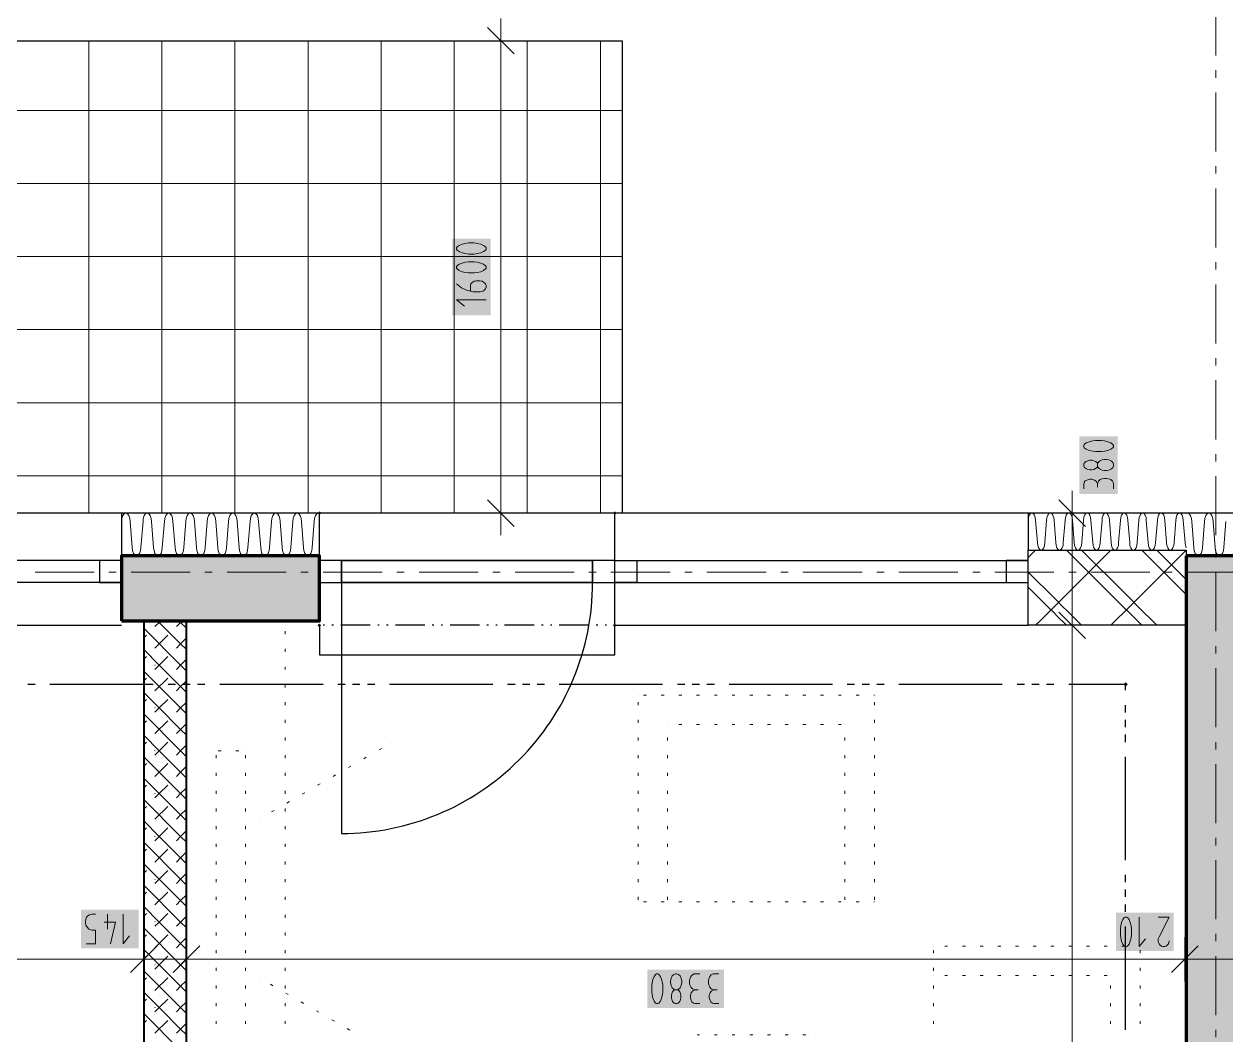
# Model space of a CAD drawing. Header units: millimetres. Extents: x 0 to 594, y 0 to 420.
# Drawn here: x 313.77 to 354.92, y 330 to 364.62 of the extents above; entities that cross this region are included whole.
import ezdxf

# ---------------------------------------------------------------- set-up
doc = ezdxf.new("R2010")
doc.units = ezdxf.units.MM
doc.header["$LTSCALE"] = 8
for name, color, linetype in [('PDF_Dvere', 7, 'Continuous'), ('PDF_Koty delkove', 7, 'Continuous'), ('PDF_Nabytek', 7, 'Continuous'), ('PDF_Obecne 0.25', 7, 'Continuous'), ('PDF_Okna', 7, 'Continuous'), ('PDF_Osy hlavni', 7, 'Continuous'), ('PDF_Pozarni useky', 7, 'Continuous'), ('PDF_Pricky zdene', 7, 'Continuous'), ('PDF_Srafy', 7, 'Continuous'), ('PDF_Steny obvodove nosne', 7, 'Continuous'), ('PDF_Steny sendvic', 7, 'Continuous'), ('PDF_Zatepleni', 7, 'Continuous')]:
    doc.layers.add(name, color=color, linetype=linetype)

msp = doc.modelspace()

# ---------------------------------------------------------------- linework, layer by layer
at = {"layer": 'PDF_Dvere', "lineweight": 25}
for points in [[(324.642, 346.256), (323.884, 346.256), (323.884, 345.498), (324.642, 345.498)], [(324.642, 346.256), (324.642, 345.498)], [(333.994, 346.256), (333.236, 346.256), (333.236, 345.498), (333.994, 345.498)], [(333.236, 346.256), (333.236, 345.498)]]:
    msp.add_lwpolyline(points, close=True, dxfattribs=at)
for points in [[(333.236, 346.256), (324.642, 346.256), (333.236, 346.256)], [(333.236, 345.498), (324.642, 345.498), (333.236, 345.498)]]:
    msp.add_lwpolyline(points, dxfattribs=at)
msp.add_lwpolyline([(324.642, 345.498), (324.642, 336.905, 0.414214), (333.236, 345.498)], format="xyb", dxfattribs=at)
at = {"layer": 'PDF_Koty delkove', "lineweight": 18}
for points in [[(330.096, 364.049), (330.096, 364.807)], [(330.551, 363.594), (329.641, 364.504)], [(330.854, 364.049), (330.096, 364.049), (329.338, 364.049)], [(330.096, 347.874), (330.096, 364.049)], [(329.185, 356.475), (328.983, 356.475), (328.883, 356.461), (328.765, 356.434), (328.663, 356.394), (328.596, 356.34), (328.58, 356.313), (328.58, 356.259), (328.596, 356.232), (328.663, 356.178), (328.765, 356.138), (328.883, 356.11), (328.983, 356.096), (329.185, 356.096), (329.286, 356.11), (329.404, 356.138), (329.506, 356.178), (329.573, 356.232), (329.591, 356.259)], [(329.591, 356.259), (329.591, 356.313), (329.573, 356.34), (329.506, 356.394), (329.404, 356.434), (329.286, 356.461), (329.185, 356.475)], [(329.051, 355.476), (329.051, 355.665), (329.068, 355.719), (329.101, 355.76), (329.136, 355.786), (329.185, 355.813), (329.253, 355.827), (329.387, 355.827), (329.455, 355.813), (329.506, 355.786), (329.539, 355.76), (329.573, 355.719), (329.591, 355.665), (329.591, 355.611), (329.573, 355.557), (329.539, 355.516), (329.506, 355.49), (329.455, 355.462), (329.387, 355.448), (329.152, 355.448), (328.916, 355.503), (328.747, 355.584), (328.58, 355.719)], [(329.591, 355.179), (328.58, 355.179), (328.848, 354.963)], [(350.524, 349.465), (350.506, 349.439), (350.456, 349.398), (350.389, 349.371), (350.321, 349.358), (350.254, 349.358), (350.187, 349.371), (350.119, 349.398), (350.069, 349.452), (350.052, 349.493), (350.052, 349.546), (350.069, 349.587), (350.119, 349.641), (350.187, 349.668), (350.254, 349.682), (350.321, 349.682), (350.389, 349.668), (350.456, 349.641), (350.506, 349.601), (350.524, 349.574)], [(350.827, 349.708), (350.759, 349.708), (350.675, 349.695), (350.591, 349.655), (350.541, 349.601), (350.524, 349.574), (350.524, 349.465), (350.541, 349.439), (350.591, 349.384), (350.675, 349.344), (350.759, 349.33), (350.827, 349.33), (350.911, 349.344), (350.996, 349.384), (351.046, 349.439), (351.063, 349.493), (351.063, 349.546), (351.046, 349.601)], [(351.046, 349.601), (350.996, 349.655), (350.911, 349.695), (350.827, 349.708)], [(350.052, 348.71), (350.052, 348.872), (350.069, 348.926), (350.103, 348.979), (350.154, 349.007), (350.254, 349.034), (350.321, 349.034), (350.422, 349.007), (350.49, 348.953), (350.524, 348.872), (350.524, 348.764)], [(351.063, 348.71), (351.063, 348.898), (351.029, 348.966), (350.979, 349.02), (350.895, 349.047), (350.827, 349.06), (350.759, 349.06), (350.675, 349.047), (350.608, 349.02), (350.558, 348.966), (350.524, 348.872)], [(349.653, 347.874), (349.653, 348.632)], [(330.551, 347.419), (329.641, 348.329)], [(350.108, 347.419), (349.198, 348.329)], [(330.854, 347.874), (330.096, 347.874), (329.338, 347.874)], [(330.096, 347.874), (330.096, 347.116)], [(350.411, 347.874), (349.653, 347.874), (348.895, 347.874)], [(349.653, 269.827), (349.653, 271.394), (349.653, 280.998), (349.653, 281.296), (349.653, 282.515), (349.653, 283.981), (349.653, 344.032), (349.653, 347.874)], [(350.108, 343.577), (349.198, 344.487)], [(350.411, 344.032), (349.653, 344.032), (348.895, 344.032)], [(315.899, 333.127), (316.223, 333.127), (316.223, 333.598), (316.088, 333.598), (315.994, 333.633), (315.939, 333.683), (315.886, 333.767), (315.872, 333.834), (315.872, 333.902), (315.886, 333.969), (315.913, 334.036), (315.953, 334.087), (316.007, 334.121), (316.088, 334.138), (316.223, 334.138)], [(316.628, 334.138), (316.628, 333.633)], [(317.168, 334.138), (317.168, 333.127), (317.384, 333.396)], [(316.52, 333.868), (316.898, 333.868), (316.736, 333.127)], [(351.303, 333.635), (351.303, 333.433), (351.317, 333.332), (351.344, 333.214), (351.384, 333.113), (351.438, 333.045), (351.465, 333.029), (351.519, 333.029), (351.546, 333.045), (351.6, 333.113), (351.64, 333.214), (351.668, 333.332), (351.681, 333.433), (351.681, 333.635), (351.668, 333.736), (351.64, 333.854), (351.6, 333.955), (351.546, 334.023), (351.519, 334.04), (351.465, 334.04)], [(351.465, 334.04), (351.438, 334.023), (351.384, 333.955), (351.344, 333.854), (351.317, 333.736), (351.303, 333.635)], [(351.951, 334.04), (351.951, 333.029), (352.167, 333.298)], [(352.599, 334.04), (352.978, 334.04), (352.626, 333.366), (352.599, 333.298), (352.599, 333.197), (352.626, 333.13), (352.666, 333.08), (352.707, 333.045), (352.761, 333.029), (352.815, 333.029), (352.869, 333.045), (352.91, 333.08), (352.95, 333.13), (352.978, 333.23)], [(317.869, 333.358), (317.869, 332.6), (317.869, 331.841)], [(319.335, 333.358), (319.335, 332.6), (319.335, 331.841)], [(353.506, 333.358), (353.506, 332.6), (353.506, 331.841)], [(318.324, 333.055), (317.414, 332.145)], [(319.79, 333.055), (318.88, 332.145)], [(353.961, 333.055), (353.051, 332.145)], [(419.32, 332.6), (417.197, 332.6), (414.504, 332.6), (391.265, 332.6), (389.799, 332.6), (386.291, 332.6), (361.791, 332.6), (355.629, 332.6), (353.506, 332.6), (339.983, 332.6), (319.335, 332.6), (317.869, 332.6), (315.483, 332.6), (291.938, 332.6)], [(335.555, 332.009), (335.502, 332.077), (335.474, 332.094), (335.421, 332.094), (335.393, 332.077), (335.34, 332.009), (335.299, 331.908), (335.273, 331.79), (335.259, 331.689)], [(336.15, 331.554), (336.177, 331.537), (336.217, 331.487), (336.244, 331.42), (336.258, 331.352), (336.258, 331.284), (336.244, 331.218), (336.217, 331.15), (336.163, 331.099), (336.122, 331.083), (336.069, 331.083), (336.028, 331.099), (335.974, 331.15), (335.947, 331.218), (335.934, 331.284), (335.934, 331.352), (335.947, 331.42), (335.974, 331.487), (336.015, 331.537), (336.041, 331.554), (336.15, 331.554), (336.177, 331.572), (336.231, 331.622), (336.271, 331.706), (336.285, 331.79), (336.285, 331.858), (336.271, 331.942), (336.231, 332.026), (336.177, 332.077), (336.122, 332.094), (336.069, 332.094), (336.015, 332.077), (335.96, 332.026), (335.921, 331.942), (335.907, 331.858)], [(336.906, 332.094), (336.717, 332.094), (336.65, 332.06), (336.595, 332.009), (336.569, 331.925), (336.555, 331.858), (336.555, 331.79), (336.569, 331.706), (336.595, 331.639), (336.65, 331.589), (336.744, 331.554)], [(337.554, 332.094), (337.365, 332.094), (337.298, 332.06), (337.244, 332.009), (337.217, 331.925), (337.203, 331.858), (337.203, 331.79), (337.217, 331.706), (337.244, 331.639), (337.298, 331.589), (337.392, 331.554)], [(335.259, 331.689), (335.259, 331.487), (335.273, 331.387), (335.299, 331.268), (335.34, 331.167), (335.393, 331.099), (335.421, 331.083), (335.474, 331.083), (335.502, 331.099), (335.555, 331.167), (335.596, 331.268), (335.623, 331.387), (335.637, 331.487), (335.637, 331.689), (335.623, 331.79), (335.596, 331.908), (335.555, 332.009)], [(335.907, 331.858), (335.907, 331.79), (335.921, 331.706), (335.96, 331.622), (336.015, 331.572), (336.041, 331.554)], [(336.906, 331.083), (336.744, 331.083), (336.689, 331.099), (336.636, 331.134), (336.608, 331.184), (336.582, 331.284), (336.582, 331.352), (336.608, 331.453), (336.663, 331.521), (336.744, 331.554), (336.851, 331.554)], [(337.554, 331.083), (337.392, 331.083), (337.338, 331.099), (337.284, 331.134), (337.256, 331.184), (337.23, 331.284), (337.23, 331.352), (337.256, 331.453), (337.311, 331.521), (337.392, 331.554), (337.5, 331.554)]]:
    msp.add_lwpolyline(points, dxfattribs=at)
for points in [[(329.185, 357.123), (328.983, 357.123), (328.883, 357.109), (328.765, 357.082), (328.663, 357.042), (328.596, 356.988), (328.58, 356.961), (328.58, 356.907), (328.596, 356.88), (328.663, 356.826), (328.765, 356.786), (328.883, 356.758), (328.983, 356.745), (329.185, 356.745), (329.286, 356.758), (329.404, 356.786), (329.506, 356.826), (329.573, 356.88), (329.591, 356.907), (329.591, 356.961), (329.573, 356.988), (329.506, 357.042), (329.404, 357.082), (329.286, 357.109)], [(350.658, 350.356), (350.456, 350.356), (350.356, 350.343), (350.237, 350.316), (350.136, 350.275), (350.069, 350.222), (350.052, 350.194), (350.052, 350.141), (350.069, 350.113), (350.136, 350.06), (350.237, 350.019), (350.356, 349.992), (350.456, 349.978), (350.658, 349.978), (350.759, 349.992), (350.877, 350.019), (350.979, 350.06), (351.046, 350.113), (351.063, 350.141), (351.063, 350.194), (351.046, 350.222), (350.979, 350.275), (350.877, 350.316), (350.759, 350.343)]]:
    msp.add_lwpolyline(points, close=True, dxfattribs=at)
at = {"layer": 'PDF_Koty delkove', "color": 7, "lineweight": 18, "true_color": 0xffffff, "transparency": 33554559}
for points in [[(329.742, 354.649), (329.742, 357.274), (328.428, 354.649), (328.428, 357.274)], [(351.215, 348.53), (351.215, 350.508), (349.901, 348.53), (349.901, 350.508)], [(317.698, 334.29), (315.721, 334.29), (317.698, 332.975), (315.721, 332.975)], [(353.129, 334.192), (351.152, 334.192), (353.129, 332.878), (351.152, 332.878)], [(337.733, 332.246), (335.107, 332.246), (337.733, 330.932), (335.107, 330.932)]]:
    msp.add_solid(points, dxfattribs=at)
at = {"layer": 'PDF_Nabytek', "lineweight": 13}
for points in [[(319.335, 344.032), (319.335, 344.032)], [(322.713, 344.032), (322.713, 344.032)], [(319.335, 343.726), (319.335, 343.827)], [(322.713, 343.726), (322.713, 343.827)], [(319.335, 343.12), (319.335, 343.221)], [(322.713, 343.12), (322.713, 343.221)], [(319.335, 342.513), (319.335, 342.614)], [(322.713, 342.513), (322.713, 342.614)], [(319.335, 341.907), (319.335, 342.008)], [(322.713, 341.907), (322.713, 342.008)], [(334.794, 341.641), (334.794, 341.641)], [(334.794, 341.641), (334.794, 341.641)], [(335.078, 341.641), (334.976, 341.641)], [(335.684, 341.641), (335.583, 341.641)], [(336.291, 341.641), (336.19, 341.641)], [(336.897, 341.641), (336.796, 341.641)], [(337.504, 341.641), (337.403, 341.641)], [(338.11, 341.641), (338.009, 341.641)], [(338.717, 341.641), (338.616, 341.641)], [(339.324, 341.641), (339.223, 341.641)], [(339.93, 341.641), (339.829, 341.641)], [(340.537, 341.641), (340.436, 341.641)], [(341.143, 341.641), (341.042, 341.641)], [(341.75, 341.641), (341.649, 341.641)], [(342.357, 341.641), (342.255, 341.641)], [(342.882, 341.641), (342.862, 341.641)], [(342.882, 341.641), (342.882, 341.641)], [(319.335, 341.3), (319.335, 341.401)], [(322.713, 341.3), (322.713, 341.401)], [(334.794, 341.3), (334.794, 341.401)], [(342.882, 341.3), (342.882, 341.401)], [(319.335, 340.694), (319.335, 340.795)], [(322.713, 340.694), (322.713, 340.795)], [(334.794, 340.694), (334.794, 340.795)], [(342.882, 340.694), (342.882, 340.795)], [(335.805, 340.63), (335.805, 340.63)], [(335.805, 340.63), (335.805, 340.63)], [(336.291, 340.63), (336.19, 340.63)], [(336.897, 340.63), (336.796, 340.63)], [(337.504, 340.63), (337.403, 340.63)], [(338.11, 340.63), (338.009, 340.63)], [(338.717, 340.63), (338.616, 340.63)], [(339.324, 340.63), (339.223, 340.63)], [(339.93, 340.63), (339.829, 340.63)], [(340.537, 340.63), (340.436, 340.63)], [(341.143, 340.63), (341.042, 340.63)], [(341.75, 340.63), (341.649, 340.63)], [(341.871, 340.63), (341.871, 340.63)], [(341.871, 340.63), (341.871, 340.63)], [(319.335, 340.087), (319.335, 340.188)], [(322.713, 340.087), (322.713, 340.188)], [(326.3, 339.984), (326.3, 339.984)], [(334.794, 340.087), (334.794, 340.188)], [(335.805, 340.087), (335.805, 340.188)], [(341.871, 340.087), (341.871, 340.188)], [(342.882, 340.087), (342.882, 340.188)], [(319.335, 339.48), (319.335, 339.581)], [(320.346, 339.735), (320.346, 339.735)], [(320.346, 339.735), (320.346, 339.735)], [(320.346, 339.48), (320.346, 339.581)], [(320.52, 339.735), (320.419, 339.735)], [(321.126, 339.735), (321.025, 339.735)], [(321.357, 339.735), (321.357, 339.735)], [(321.357, 339.735), (321.357, 339.735)], [(321.357, 339.48), (321.357, 339.581)], [(322.713, 339.48), (322.713, 339.581)], [(325.399, 339.464), (325.487, 339.514)], [(325.925, 339.767), (326.012, 339.818)], [(334.794, 339.48), (334.794, 339.581)], [(335.805, 339.48), (335.805, 339.581)], [(341.871, 339.48), (341.871, 339.581)], [(342.882, 339.48), (342.882, 339.581)], [(324.874, 339.161), (324.961, 339.211)], [(319.335, 338.874), (319.335, 338.975)], [(320.346, 338.874), (320.346, 338.975)], [(321.357, 338.874), (321.357, 338.975)], [(322.713, 338.874), (322.713, 338.975)], [(324.349, 338.857), (324.436, 338.908)], [(334.794, 338.874), (334.794, 338.975)], [(335.805, 338.874), (335.805, 338.975)], [(341.871, 338.874), (341.871, 338.975)], [(342.882, 338.874), (342.882, 338.975)], [(319.335, 338.267), (319.335, 338.368)], [(320.346, 338.267), (320.346, 338.368)], [(321.357, 338.267), (321.357, 338.368)], [(322.713, 338.267), (322.713, 338.368)], [(323.298, 338.251), (323.386, 338.301)], [(323.823, 338.554), (323.911, 338.605)], [(334.794, 338.267), (334.794, 338.368)], [(335.805, 338.267), (335.805, 338.368)], [(341.871, 338.267), (341.871, 338.368)], [(342.882, 338.267), (342.882, 338.368)], [(322.773, 337.947), (322.86, 337.998)], [(319.335, 337.661), (319.335, 337.762)], [(320.346, 337.661), (320.346, 337.762)], [(321.357, 337.661), (321.357, 337.762)], [(321.838, 337.408), (321.838, 337.408)], [(322.247, 337.644), (322.335, 337.695)], [(322.713, 337.661), (322.713, 337.762)], [(334.794, 337.661), (334.794, 337.762)], [(335.805, 337.661), (335.805, 337.762)], [(341.871, 337.661), (341.871, 337.762)], [(342.882, 337.661), (342.882, 337.762)], [(319.335, 337.054), (319.335, 337.155)], [(320.346, 337.054), (320.346, 337.155)], [(321.357, 337.054), (321.357, 337.155)], [(322.713, 337.054), (322.713, 337.155)], [(334.794, 337.054), (334.794, 337.155)], [(335.805, 337.054), (335.805, 337.155)], [(341.871, 337.054), (341.871, 337.155)], [(342.882, 337.054), (342.882, 337.155)], [(319.335, 336.447), (319.335, 336.549)], [(320.346, 336.447), (320.346, 336.549)], [(321.357, 336.447), (321.357, 336.549)], [(322.713, 336.447), (322.713, 336.549)], [(334.794, 336.447), (334.794, 336.549)], [(335.805, 336.447), (335.805, 336.549)], [(341.871, 336.447), (341.871, 336.549)], [(342.882, 336.447), (342.882, 336.549)], [(319.335, 335.841), (319.335, 335.942)], [(320.346, 335.841), (320.346, 335.942)], [(321.357, 335.841), (321.357, 335.942)], [(322.713, 335.841), (322.713, 335.942)], [(334.794, 335.841), (334.794, 335.942)], [(335.805, 335.841), (335.805, 335.942)], [(341.871, 335.841), (341.871, 335.942)], [(342.882, 335.841), (342.882, 335.942)], [(319.335, 335.234), (319.335, 335.335)], [(320.346, 335.234), (320.346, 335.335)], [(321.357, 335.234), (321.357, 335.335)], [(322.713, 335.234), (322.713, 335.335)], [(334.794, 335.234), (334.794, 335.335)], [(335.805, 335.234), (335.805, 335.335)], [(341.871, 335.234), (341.871, 335.335)], [(342.882, 335.234), (342.882, 335.335)], [(319.335, 334.628), (319.335, 334.729)], [(320.346, 334.628), (320.346, 334.729)], [(321.357, 334.628), (321.357, 334.729)], [(322.713, 334.628), (322.713, 334.729)], [(334.794, 334.628), (334.794, 334.729)], [(334.794, 334.564), (334.794, 334.564)], [(334.794, 334.564), (334.794, 334.564)], [(335.078, 334.564), (334.976, 334.564)], [(335.684, 334.564), (335.583, 334.564)], [(335.805, 334.628), (335.805, 334.729)], [(335.805, 334.564), (335.805, 334.564)], [(336.291, 334.564), (336.19, 334.564)], [(336.897, 334.564), (336.796, 334.564)], [(337.504, 334.564), (337.403, 334.564)], [(338.11, 334.564), (338.009, 334.564)], [(338.717, 334.564), (338.616, 334.564)], [(339.324, 334.564), (339.223, 334.564)], [(339.93, 334.564), (339.829, 334.564)], [(340.537, 334.564), (340.436, 334.564)], [(341.143, 334.564), (341.042, 334.564)], [(341.75, 334.564), (341.649, 334.564)], [(341.871, 334.628), (341.871, 334.729)], [(341.871, 334.564), (341.871, 334.564)], [(342.357, 334.564), (342.255, 334.564)], [(342.882, 334.564), (342.862, 334.564)], [(342.882, 334.628), (342.882, 334.729)], [(342.882, 334.564), (342.882, 334.564)], [(342.882, 334.564), (342.882, 334.564)], [(319.335, 334.021), (319.335, 334.122)], [(320.346, 334.021), (320.346, 334.122)], [(321.357, 334.021), (321.357, 334.122)], [(322.713, 334.021), (322.713, 334.122)], [(319.335, 333.415), (319.335, 333.516)], [(320.346, 333.415), (320.346, 333.516)], [(321.357, 333.415), (321.357, 333.516)], [(322.713, 333.415), (322.713, 333.516)], [(319.335, 332.808), (319.335, 332.909)], [(320.346, 332.808), (320.346, 332.909)], [(321.357, 332.808), (321.357, 332.909)], [(322.713, 332.808), (322.713, 332.909)], [(344.904, 333.048), (344.904, 333.048)], [(344.904, 333.048), (344.904, 333.048)], [(344.904, 332.808), (344.904, 332.909)], [(345.389, 333.048), (345.288, 333.048)], [(345.996, 333.048), (345.895, 333.048)], [(346.603, 333.048), (346.502, 333.048)], [(347.209, 333.048), (347.108, 333.048)], [(347.816, 333.048), (347.715, 333.048)], [(348.422, 333.048), (348.321, 333.048)], [(349.029, 333.048), (348.928, 333.048)], [(349.635, 333.048), (349.534, 333.048)], [(350.242, 333.048), (350.141, 333.048)], [(350.849, 333.048), (350.748, 333.048)], [(351.455, 333.048), (351.354, 333.048)], [(351.98, 333.048), (351.961, 333.048)], [(351.98, 333.048), (351.98, 333.048)], [(351.98, 333.048), (351.98, 333.048)], [(351.98, 332.808), (351.98, 332.909)], [(319.335, 332.201), (319.335, 332.302)], [(320.346, 332.201), (320.346, 332.302)], [(321.357, 332.201), (321.357, 332.302)], [(322.713, 332.201), (322.713, 332.302)], [(344.904, 332.201), (344.904, 332.302)], [(351.98, 332.201), (351.98, 332.302)], [(319.335, 331.595), (319.335, 331.696)], [(320.346, 331.595), (320.346, 331.696)], [(321.357, 331.595), (321.357, 331.696)], [(321.838, 331.953), (321.838, 331.953)], [(322.293, 331.691), (322.206, 331.741)], [(322.713, 331.595), (322.713, 331.696)], [(344.904, 332.037), (344.904, 332.037)], [(344.904, 331.595), (344.904, 331.696)], [(345.389, 332.037), (345.288, 332.037)], [(345.996, 332.037), (345.895, 332.037)], [(346.603, 332.037), (346.502, 332.037)], [(347.209, 332.037), (347.108, 332.037)], [(347.816, 332.037), (347.715, 332.037)], [(348.422, 332.037), (348.321, 332.037)], [(349.029, 332.037), (348.928, 332.037)], [(349.635, 332.037), (349.534, 332.037)], [(350.242, 332.037), (350.141, 332.037)], [(350.849, 332.037), (350.748, 332.037)], [(350.969, 332.037), (350.969, 332.037)], [(350.969, 332.037), (350.969, 332.037)], [(350.969, 331.595), (350.969, 331.696)], [(351.98, 331.595), (351.98, 331.696)], [(322.818, 331.387), (322.731, 331.438)], [(319.335, 330.988), (319.335, 331.089)], [(320.346, 330.988), (320.346, 331.089)], [(321.357, 330.988), (321.357, 331.089)], [(322.713, 330.988), (322.713, 331.089)], [(323.344, 331.084), (323.256, 331.135)], [(323.869, 330.781), (323.782, 330.831)], [(344.904, 330.988), (344.904, 331.089)], [(350.969, 330.988), (350.969, 331.089)], [(351.98, 330.988), (351.98, 331.089)], [(319.335, 330.382), (319.335, 330.483)], [(320.346, 330.382), (320.346, 330.483)], [(321.357, 330.382), (321.357, 330.483)], [(322.713, 330.382), (322.713, 330.483)], [(324.394, 330.477), (324.307, 330.528)], [(344.904, 330.382), (344.904, 330.483)], [(350.969, 330.382), (350.969, 330.483)], [(351.98, 330.382), (351.98, 330.483)], [(324.92, 330.174), (324.832, 330.225)], [(336.816, 330.015), (336.816, 330.015)], [(336.897, 330.015), (336.816, 330.015)], [(336.816, 330.015), (336.816, 330.015)], [(337.504, 330.015), (337.403, 330.015)], [(338.11, 330.015), (338.009, 330.015)], [(338.717, 330.015), (338.616, 330.015)], [(339.324, 330.015), (339.223, 330.015)], [(339.93, 330.015), (339.829, 330.015)], [(340.537, 330.015), (340.436, 330.015)], [(340.86, 330.015), (340.86, 330.015)], [(340.86, 330.015), (340.86, 330.015)]]:
    msp.add_lwpolyline(points, dxfattribs=at)
at = {"layer": 'PDF_Obecne 0.25', "lineweight": 25}
for points in [[(302.907, 364.049), (334.247, 364.049)], [(334.247, 364.049), (334.247, 347.874)], [(333.994, 347.874), (323.884, 347.874)], [(323.884, 344.032), (323.884, 343.021), (333.994, 343.021), (333.994, 344.032)]]:
    msp.add_lwpolyline(points, dxfattribs=at)
at = {"layer": 'PDF_Okna', "lineweight": 25}
for points in [[(317.111, 347.874), (292.848, 347.874)], [(333.994, 344.032), (333.994, 347.874)], [(348.147, 347.874), (333.994, 347.874)], [(317.111, 346.256), (292.848, 346.256)], [(333.994, 346.256), (348.147, 346.256)], [(317.111, 345.498), (292.848, 345.498)], [(333.994, 345.498), (348.147, 345.498)], [(292.848, 344.032), (317.111, 344.032)], [(333.994, 344.032), (348.147, 344.032)]]:
    msp.add_lwpolyline(points, dxfattribs=at)
for points in [[(317.111, 346.256), (316.353, 346.256), (316.353, 345.498), (317.111, 345.498)], [(333.994, 346.256), (334.752, 346.256), (334.752, 345.498), (333.994, 345.498)], [(348.147, 346.256), (347.389, 346.256), (347.389, 345.498), (348.147, 345.498)]]:
    msp.add_lwpolyline(points, close=True, dxfattribs=at)
at = {"layer": 'PDF_Osy hlavni', "lineweight": 18}
for points in [[(354.567, 363.541), (354.567, 365.563)], [(354.567, 362.783), (354.567, 363.036)], [(354.567, 360.256), (354.567, 362.278)], [(354.567, 359.497), (354.567, 359.75)], [(354.567, 356.97), (354.567, 358.992)], [(354.567, 356.212), (354.567, 356.465)], [(354.567, 353.684), (354.567, 355.706)], [(354.567, 352.926), (354.567, 353.179)], [(354.567, 350.399), (354.567, 352.421)], [(354.567, 349.641), (354.567, 349.893)], [(354.567, 347.113), (354.567, 349.135)], [(354.567, 346.355), (354.567, 346.608)], [(316.173, 345.852), (314.151, 345.852)], [(316.931, 345.852), (316.678, 345.852)], [(319.458, 345.852), (317.436, 345.852)], [(320.216, 345.852), (319.964, 345.852)], [(322.744, 345.852), (320.722, 345.852)], [(323.502, 345.852), (323.249, 345.852)], [(326.029, 345.852), (324.007, 345.852)], [(326.788, 345.852), (326.535, 345.852)], [(329.315, 345.852), (327.293, 345.852)], [(330.073, 345.852), (329.821, 345.852)], [(332.601, 345.852), (330.579, 345.852)], [(333.359, 345.852), (333.106, 345.852)], [(335.886, 345.852), (333.864, 345.852)], [(336.645, 345.852), (336.392, 345.852)], [(339.172, 345.852), (337.15, 345.852)], [(339.93, 345.852), (339.677, 345.852)], [(342.458, 345.852), (340.436, 345.852)], [(343.216, 345.852), (342.963, 345.852)], [(345.743, 345.852), (343.721, 345.852)], [(346.502, 345.852), (346.249, 345.852)], [(349.029, 345.852), (347.007, 345.852)], [(349.787, 345.852), (349.534, 345.852)], [(352.315, 345.852), (350.293, 345.852)], [(353.073, 345.852), (352.82, 345.852)], [(355.6, 345.852), (353.578, 345.852)], [(354.567, 343.827), (354.567, 345.849)], [(354.567, 343.069), (354.567, 343.322)], [(354.567, 340.542), (354.567, 342.564)], [(354.567, 339.784), (354.567, 340.036)], [(354.567, 337.256), (354.567, 339.278)], [(354.567, 336.498), (354.567, 336.751)], [(354.567, 333.971), (354.567, 335.993)], [(354.567, 333.212), (354.567, 333.465)], [(354.567, 330.685), (354.567, 332.707)], [(354.567, 329.927), (354.567, 330.179)]]:
    msp.add_lwpolyline(points, dxfattribs=at)
at = {"layer": 'PDF_Pozarni useky', "lineweight": 30}
for points in [[(314.151, 342.01), (313.898, 342.01)], [(318.194, 342.01), (314.656, 342.01)], [(318.953, 342.01), (318.7, 342.01)], [(319.458, 342.01), (319.205, 342.01)], [(319.964, 342.01), (319.711, 342.01)], [(324.007, 342.01), (320.469, 342.01)], [(324.766, 342.01), (324.513, 342.01)], [(325.271, 342.01), (325.018, 342.01)], [(325.777, 342.01), (325.524, 342.01)], [(329.821, 342.01), (326.282, 342.01)], [(330.579, 342.01), (330.326, 342.01)], [(331.084, 342.01), (330.832, 342.01)], [(331.59, 342.01), (331.337, 342.01)], [(335.634, 342.01), (332.095, 342.01)], [(336.392, 342.01), (336.139, 342.01)], [(336.897, 342.01), (336.645, 342.01)], [(337.403, 342.01), (337.15, 342.01)], [(341.447, 342.01), (337.908, 342.01)], [(342.205, 342.01), (341.952, 342.01)], [(342.71, 342.01), (342.458, 342.01)], [(343.216, 342.01), (342.963, 342.01)], [(347.26, 342.01), (343.721, 342.01)], [(348.018, 342.01), (347.765, 342.01)], [(348.523, 342.01), (348.271, 342.01)], [(349.029, 342.01), (348.776, 342.01)], [(351.484, 341.806), (351.484, 342.01), (349.534, 342.01)], [(351.484, 341.047), (351.484, 341.3)], [(351.484, 340.542), (351.484, 340.795)], [(351.484, 340.036), (351.484, 340.289)], [(351.484, 335.993), (351.484, 339.531)], [(351.484, 335.234), (351.484, 335.487)], [(351.484, 334.729), (351.484, 334.982)], [(351.484, 334.223), (351.484, 334.476)], [(351.484, 330.179), (351.484, 333.718)]]:
    msp.add_lwpolyline(points, dxfattribs=at)
at = {"layer": 'PDF_Pozarni useky', "lineweight": 30, "transparency": 33554559}
for points in [[(351.559, 342.01), (351.484, 341.934), (351.484, 342.086), (351.408, 342.01)], [(351.484, 341.934), (351.408, 342.01), (351.559, 342.01), (351.484, 342.086)]]:
    msp.add_solid(points, dxfattribs=at)
at = {"layer": 'PDF_Pricky zdene', "lineweight": 40}
msp.add_lwpolyline([(319.335, 295.556), (319.335, 344.032), (319.335, 344.184), (317.869, 344.184), (317.869, 344.032), (317.869, 295.556), (317.869, 295.556)], close=True, dxfattribs=at)
at = {"layer": 'PDF_Pricky zdene', "lineweight": 9}
for points in [[(318.253, 343.987), (318.4, 344.133)], [(318.45, 344.184), (318.4, 344.133), (318.349, 344.184)], [(319.133, 343.4), (318.4, 344.133)], [(318.986, 343.987), (319.133, 344.133)], [(319.133, 344.133), (319.082, 344.184)], [(319.335, 343.931), (319.133, 344.133), (319.183, 344.184)], [(319.335, 342.465), (319.133, 342.667), (317.869, 343.931)], [(317.869, 343.602), (317.96, 343.693)], [(318.253, 343.254), (318.693, 343.693)], [(318.986, 343.254), (319.133, 343.4), (319.335, 343.602)], [(318.693, 342.96), (318.4, 342.667), (317.869, 343.198)], [(319.335, 343.198), (319.133, 343.4)], [(317.869, 342.869), (317.96, 342.96)], [(318.986, 342.521), (319.133, 342.667), (319.335, 342.869)], [(319.335, 340.999), (319.133, 341.201), (317.869, 342.465)], [(318.253, 342.521), (318.4, 342.667)], [(319.133, 341.934), (318.4, 342.667)], [(317.869, 342.136), (317.96, 342.227)], [(318.253, 341.788), (318.693, 342.227)], [(319.335, 341.732), (319.133, 341.934), (318.986, 341.788)], [(319.133, 341.934), (319.335, 342.136)], [(318.986, 340.322), (319.133, 340.468), (318.4, 341.201), (317.869, 341.732)], [(317.869, 341.404), (317.96, 341.495)], [(318.253, 341.055), (318.4, 341.201)], [(318.4, 341.201), (318.693, 341.495)], [(318.986, 341.055), (319.133, 341.201), (319.335, 341.404)], [(319.335, 339.533), (319.133, 339.735), (317.869, 340.999)], [(317.869, 340.671), (317.96, 340.762)], [(318.253, 340.322), (318.693, 340.762)], [(319.133, 340.468), (319.335, 340.671)], [(319.335, 340.266), (319.133, 340.468)], [(318.986, 338.856), (319.133, 339.003), (318.4, 339.735), (317.869, 340.266)], [(317.869, 339.938), (317.96, 340.029)], [(318.4, 339.735), (318.693, 340.029)], [(318.986, 339.589), (319.133, 339.735), (319.335, 339.938)], [(319.335, 338.067), (319.133, 338.27), (317.869, 339.533)], [(318.253, 339.589), (318.4, 339.735)], [(317.869, 339.205), (317.96, 339.296)], [(318.253, 338.856), (318.693, 339.296)], [(319.133, 339.003), (319.335, 339.205)], [(318.986, 337.39), (319.133, 337.537), (318.4, 338.27), (317.869, 338.8)], [(319.335, 338.8), (319.133, 339.003)], [(317.869, 338.472), (317.96, 338.563)], [(318.253, 338.123), (318.4, 338.27)], [(318.4, 338.27), (318.693, 338.563)], [(318.986, 338.123), (319.133, 338.27), (319.335, 338.472)], [(319.335, 336.601), (319.133, 336.804), (317.869, 338.067)], [(317.869, 337.739), (317.96, 337.83)], [(318.253, 337.39), (318.693, 337.83)], [(319.133, 337.537), (319.335, 337.739)], [(319.335, 337.334), (319.133, 337.537)], [(318.986, 335.924), (319.133, 336.071), (318.4, 336.804), (317.869, 337.334)], [(317.869, 337.006), (317.96, 337.097)], [(318.4, 336.804), (318.693, 337.097)], [(318.986, 336.657), (319.133, 336.804), (319.335, 337.006)], [(319.335, 335.136), (319.133, 335.338), (317.869, 336.601)], [(318.253, 336.657), (318.4, 336.804)], [(317.869, 336.273), (317.96, 336.364)], [(318.253, 335.924), (318.693, 336.364)], [(319.133, 336.071), (319.335, 336.273)], [(318.986, 334.458), (319.133, 334.605), (318.4, 335.338), (317.869, 335.869)], [(319.335, 335.869), (319.133, 336.071)], [(317.869, 335.54), (317.96, 335.631)], [(318.4, 335.338), (318.693, 335.631)], [(318.986, 335.191), (319.133, 335.338), (319.335, 335.54)], [(319.335, 333.67), (319.133, 333.872), (317.869, 335.136)], [(318.253, 335.191), (318.4, 335.338)], [(317.869, 334.807), (317.96, 334.898)], [(318.253, 334.458), (318.693, 334.898)], [(319.133, 334.605), (319.335, 334.807)], [(319.335, 334.403), (319.133, 334.605)], [(318.986, 332.992), (319.133, 333.139), (318.4, 333.872), (317.869, 334.403)], [(317.869, 334.074), (317.96, 334.165)], [(318.4, 333.872), (318.693, 334.165)], [(318.253, 333.725), (318.4, 333.872)], [(318.986, 333.725), (319.133, 333.872), (319.335, 334.074)], [(319.335, 332.204), (319.133, 332.406), (317.869, 333.67)], [(317.869, 333.341), (317.96, 333.432)], [(318.253, 332.992), (318.693, 333.432)], [(319.133, 333.139), (319.335, 333.341)], [(318.986, 331.526), (319.133, 331.673), (318.4, 332.406), (317.869, 332.937)], [(319.335, 332.937), (319.133, 333.139)], [(317.869, 332.608), (317.96, 332.699)], [(318.4, 332.406), (318.693, 332.699)], [(318.986, 332.259), (319.133, 332.406), (319.335, 332.608)], [(319.335, 330.738), (319.133, 330.94), (317.869, 332.204)], [(318.253, 332.259), (318.4, 332.406)], [(317.869, 331.875), (317.96, 331.966)], [(318.253, 331.526), (318.693, 331.966)], [(319.133, 331.673), (319.335, 331.875)], [(319.335, 331.471), (319.133, 331.673)], [(319.133, 330.207), (318.4, 330.94), (317.869, 331.471)], [(317.869, 331.142), (317.96, 331.233)], [(318.4, 330.94), (318.693, 331.233)], [(318.253, 330.793), (318.4, 330.94)], [(318.986, 330.793), (319.133, 330.94), (319.335, 331.142)], [(319.335, 329.272), (319.133, 329.474), (317.869, 330.738)], [(317.869, 330.409), (317.96, 330.5)], [(318.253, 330.061), (318.693, 330.5)], [(319.133, 330.207), (319.335, 330.409)], [(318.986, 330.061), (319.133, 330.207)], [(319.335, 330.005), (319.133, 330.207)]]:
    msp.add_lwpolyline(points, dxfattribs=at)
at = {"layer": 'PDF_Pricky zdene', "lineweight": 9, "transparency": 33554559}
for points in [[(318.253, 344.113), (318.23, 344.136), (318.276, 344.136), (318.253, 344.159)], [(319.133, 344.11), (319.11, 344.133), (319.155, 344.133), (319.133, 344.156)], [(318.253, 342.647), (318.23, 342.67), (318.276, 342.67), (318.253, 342.693)], [(319.133, 342.645), (319.11, 342.667), (319.155, 342.667), (319.133, 342.69)], [(318.253, 341.182), (318.23, 341.204), (318.276, 341.204), (318.253, 341.227)], [(319.133, 341.179), (319.11, 341.201), (319.155, 341.201), (319.133, 341.224)], [(318.253, 339.716), (318.23, 339.738), (318.276, 339.738), (318.253, 339.761)], [(319.133, 339.713), (319.11, 339.735), (319.155, 339.735), (319.133, 339.758)], [(318.253, 338.25), (318.23, 338.272), (318.276, 338.272), (318.253, 338.295)], [(319.133, 338.247), (319.11, 338.27), (319.155, 338.27), (319.133, 338.292)], [(318.253, 336.784), (318.23, 336.807), (318.276, 336.807), (318.253, 336.829)], [(319.133, 336.781), (319.11, 336.804), (319.155, 336.804), (319.133, 336.826)], [(318.253, 335.318), (318.23, 335.341), (318.276, 335.341), (318.253, 335.363)], [(319.133, 335.315), (319.11, 335.338), (319.155, 335.338), (319.133, 335.36)], [(318.253, 333.852), (318.23, 333.875), (318.276, 333.875), (318.253, 333.898)], [(319.133, 333.849), (319.11, 333.872), (319.155, 333.872), (319.133, 333.895)], [(318.253, 332.386), (318.23, 332.409), (318.276, 332.409), (318.253, 332.432)], [(319.133, 332.383), (319.11, 332.406), (319.155, 332.406), (319.133, 332.429)], [(318.253, 330.92), (318.23, 330.943), (318.276, 330.943), (318.253, 330.966)], [(319.133, 330.917), (319.11, 330.94), (319.155, 330.94), (319.133, 330.963)]]:
    msp.add_solid(points, dxfattribs=at)
at = {"layer": 'PDF_Srafy', "lineweight": 9}
for points in [[(315.986, 364.049), (315.986, 361.663), (315.986, 356.659), (310.982, 356.659), (305.978, 356.659), (302.907, 356.659)], [(318.488, 364.049), (318.488, 359.161), (318.488, 354.157)], [(320.99, 364.049), (320.99, 361.663), (320.99, 356.659), (320.99, 351.655), (320.99, 347.874)], [(323.493, 364.049), (323.493, 359.161), (323.493, 354.157), (323.493, 349.153), (323.493, 347.874)], [(325.995, 364.049), (325.995, 361.663), (325.995, 356.659), (325.995, 351.655), (325.995, 347.874)], [(328.497, 364.049), (328.497, 359.161), (328.497, 354.157), (328.497, 349.153), (328.497, 347.874)], [(330.999, 364.049), (330.999, 361.663), (330.999, 356.659), (330.999, 351.655), (330.999, 347.874)], [(333.501, 364.049), (333.501, 359.161), (333.501, 354.157), (333.501, 349.153), (333.501, 347.874)], [(334.247, 361.663), (330.999, 361.663), (325.995, 361.663), (320.99, 361.663), (315.986, 361.663), (310.982, 361.663)], [(334.247, 359.161), (333.501, 359.161), (328.497, 359.161), (323.493, 359.161), (318.488, 359.161), (313.484, 359.161)], [(334.247, 356.659), (330.999, 356.659), (325.995, 356.659), (320.99, 356.659), (315.986, 356.659)], [(315.986, 356.659), (315.986, 351.655), (315.986, 347.874)], [(302.907, 349.153), (303.476, 349.153), (308.48, 349.153), (313.484, 349.153), (318.488, 349.153), (318.488, 354.157), (313.484, 354.157), (308.48, 354.157), (303.476, 354.157), (302.907, 354.157)], [(334.247, 354.157), (333.501, 354.157), (328.497, 354.157), (323.493, 354.157), (318.488, 354.157)], [(315.986, 351.655), (310.982, 351.655), (305.978, 351.655), (302.907, 351.655)], [(334.247, 351.655), (330.999, 351.655), (325.995, 351.655), (320.99, 351.655), (315.986, 351.655)], [(334.247, 349.153), (333.501, 349.153), (328.497, 349.153), (323.493, 349.153), (318.488, 349.153)], [(318.488, 349.153), (318.488, 347.874)]]:
    msp.add_lwpolyline(points, dxfattribs=at)
at = {"layer": 'PDF_Steny obvodove nosne', "lineweight": 70}
for points in [[(317.111, 344.184), (323.884, 344.184), (323.884, 346.408), (317.111, 346.408)], [(353.556, 346.408), (353.556, 344.032), (353.556, 271.394), (353.556, 261.436), (353.556, 259.01), (355.578, 259.01), (355.578, 261.436), (355.578, 271.394), (355.578, 344.032), (355.578, 346.408)]]:
    msp.add_lwpolyline(points, close=True, dxfattribs=at)
at = {"layer": 'PDF_Steny obvodove nosne', "color": 9, "lineweight": 9, "true_color": 0xc0c0c0, "transparency": 33554559}
for points in [[(317.111, 344.184), (323.884, 344.184), (317.111, 346.408), (323.884, 346.408)], [(353.556, 346.408), (353.556, 259.01), (355.578, 346.408), (355.578, 259.01)]]:
    msp.add_solid(points, dxfattribs=at)
at = {"layer": 'PDF_Steny sendvic', "lineweight": 25}
for points in [[(324.058, 347.874), (324.007, 347.874)], [(324.361, 347.874), (324.311, 347.874)], [(325.625, 347.874), (324.614, 347.874)], [(325.928, 347.874), (325.878, 347.874)], [(326.232, 347.874), (326.181, 347.874)], [(327.495, 347.874), (326.484, 347.874)], [(327.799, 347.874), (327.748, 347.874)], [(328.102, 347.874), (328.051, 347.874)], [(329.366, 347.874), (328.355, 347.874)], [(329.669, 347.874), (329.618, 347.874)], [(329.972, 347.874), (329.922, 347.874)], [(331.236, 347.874), (330.225, 347.874)], [(331.539, 347.874), (331.489, 347.874)], [(331.842, 347.874), (331.792, 347.874)], [(333.106, 347.874), (332.095, 347.874)], [(333.409, 347.874), (333.359, 347.874)], [(333.713, 347.874), (333.662, 347.874)], [(333.994, 347.874), (333.966, 347.874)], [(324.058, 344.032), (324.007, 344.032)], [(324.361, 344.032), (324.311, 344.032)], [(325.625, 344.032), (324.614, 344.032)], [(325.928, 344.032), (325.878, 344.032)], [(326.232, 344.032), (326.181, 344.032)], [(327.495, 344.032), (326.484, 344.032)], [(327.799, 344.032), (327.748, 344.032)], [(328.102, 344.032), (328.051, 344.032)], [(329.366, 344.032), (328.355, 344.032)], [(329.669, 344.032), (329.618, 344.032)], [(329.972, 344.032), (329.922, 344.032)], [(331.236, 344.032), (330.225, 344.032)], [(331.539, 344.032), (331.489, 344.032)], [(331.842, 344.032), (331.792, 344.032)], [(333.106, 344.032), (332.095, 344.032)], [(333.409, 344.032), (333.359, 344.032)], [(333.713, 344.032), (333.662, 344.032)], [(333.994, 344.032), (333.966, 344.032)]]:
    msp.add_lwpolyline(points, dxfattribs=at)
at = {"layer": 'PDF_Steny sendvic', "lineweight": 30}
for points in [[(353.556, 347.874), (348.147, 347.874), (348.147, 346.61), (353.556, 346.61)], [(348.147, 346.61), (353.556, 346.61), (353.556, 346.408), (353.556, 344.032), (353.506, 344.032), (348.147, 344.032), (348.147, 345.498), (348.147, 346.256), (348.147, 346.61)]]:
    msp.add_lwpolyline(points, dxfattribs=at)
at = {"layer": 'PDF_Steny sendvic', "lineweight": 9}
for points in [[(348.184, 347.8), (348.157, 347.718), (348.147, 347.621)], [(348.274, 347.874), (348.225, 347.855), (348.184, 347.8)], [(348.4, 347.621), (348.39, 347.718), (348.363, 347.8), (348.322, 347.855), (348.274, 347.874)], [(348.906, 347.874), (348.857, 347.855), (348.816, 347.8), (348.789, 347.718), (348.779, 347.621)], [(349.032, 347.621), (349.022, 347.718), (348.995, 347.8), (348.954, 347.855), (348.906, 347.874)], [(349.537, 347.874), (349.489, 347.855), (349.448, 347.8), (349.421, 347.718), (349.411, 347.621)], [(349.664, 347.621), (349.654, 347.718), (349.627, 347.8), (349.586, 347.855), (349.537, 347.874)], [(350.169, 347.874), (350.121, 347.855), (350.08, 347.8), (350.052, 347.718), (350.043, 347.621)], [(350.296, 347.621), (350.286, 347.718), (350.259, 347.8), (350.218, 347.855), (350.169, 347.874)], [(350.801, 347.874), (350.753, 347.855), (350.712, 347.8), (350.684, 347.718), (350.675, 347.621)], [(350.927, 347.621), (350.918, 347.718), (350.89, 347.8), (350.849, 347.855), (350.801, 347.874)], [(351.433, 347.874), (351.385, 347.855), (351.344, 347.8), (351.316, 347.718), (351.307, 347.621)], [(351.559, 347.621), (351.55, 347.718), (351.522, 347.8), (351.481, 347.855), (351.433, 347.874)], [(352.065, 347.874), (352.016, 347.855), (351.975, 347.8), (351.948, 347.718), (351.938, 347.621)], [(352.191, 347.621), (352.182, 347.718), (352.154, 347.8), (352.113, 347.855), (352.065, 347.874)], [(352.697, 347.874), (352.648, 347.855), (352.607, 347.8), (352.58, 347.718), (352.57, 347.621)], [(352.823, 347.621), (352.813, 347.718), (352.786, 347.8), (352.745, 347.855), (352.697, 347.874)], [(353.329, 347.874), (353.28, 347.855), (353.239, 347.8), (353.212, 347.718), (353.202, 347.621)], [(353.455, 347.621), (353.445, 347.718), (353.418, 347.8), (353.377, 347.855), (353.329, 347.874)], [(348.4, 347.621), (348.463, 346.863)], [(348.717, 346.863), (348.779, 347.621)], [(349.032, 347.621), (349.094, 346.863)], [(349.348, 346.863), (349.411, 347.621)], [(349.664, 347.621), (349.726, 346.863)], [(349.98, 346.863), (350.043, 347.621)], [(350.296, 347.621), (350.358, 346.863)], [(350.612, 346.863), (350.675, 347.621)], [(350.927, 347.621), (350.99, 346.863)], [(351.244, 346.863), (351.307, 347.621)], [(351.559, 347.621), (351.622, 346.863)], [(351.876, 346.863), (351.938, 347.621)], [(352.191, 347.621), (352.254, 346.863)], [(352.508, 346.863), (352.57, 347.621)], [(352.823, 347.621), (352.886, 346.863)], [(353.14, 346.863), (353.202, 347.621)], [(353.455, 347.621), (353.517, 346.863)], [(348.463, 346.863), (348.472, 346.766), (348.5, 346.683), (348.541, 346.628), (348.576, 346.61)], [(348.603, 346.61), (348.638, 346.628), (348.679, 346.683), (348.707, 346.766), (348.717, 346.863)], [(348.717, 346.863), (348.717, 346.863)], [(349.094, 346.863), (349.104, 346.766), (349.132, 346.683), (349.173, 346.628), (349.208, 346.61)], [(349.235, 346.61), (349.27, 346.628), (349.311, 346.683), (349.339, 346.766), (349.348, 346.863)], [(349.348, 346.863), (349.348, 346.863)], [(349.726, 346.863), (349.736, 346.766), (349.764, 346.683), (349.805, 346.628), (349.84, 346.61)], [(349.867, 346.61), (349.902, 346.628), (349.943, 346.683), (349.971, 346.766), (349.98, 346.863)], [(349.98, 346.863), (349.98, 346.863)], [(350.358, 346.863), (350.368, 346.766), (350.395, 346.683), (350.437, 346.628), (350.472, 346.61)], [(350.498, 346.61), (350.534, 346.628), (350.575, 346.683), (350.603, 346.766), (350.612, 346.863)], [(350.612, 346.863), (350.612, 346.863)], [(350.99, 346.863), (351, 346.766), (351.027, 346.683), (351.068, 346.628), (351.104, 346.61)], [(351.13, 346.61), (351.166, 346.628), (351.207, 346.683), (351.234, 346.766), (351.244, 346.863)], [(351.244, 346.863), (351.244, 346.863)], [(351.622, 346.863), (351.632, 346.766)], [(351.839, 346.683), (351.866, 346.766), (351.876, 346.863)], [(351.876, 346.863), (351.876, 346.863)], [(352.254, 346.863), (352.263, 346.766), (352.291, 346.683), (352.332, 346.628), (352.367, 346.61)], [(352.394, 346.61), (352.429, 346.628), (352.471, 346.683), (352.498, 346.766), (352.508, 346.863)], [(352.508, 346.863), (352.508, 346.863)], [(352.886, 346.863), (352.895, 346.766), (352.923, 346.683), (352.964, 346.628), (352.999, 346.61)], [(353.026, 346.61), (353.061, 346.628), (353.102, 346.683), (353.13, 346.766), (353.14, 346.863)], [(353.14, 346.863), (353.14, 346.863)], [(353.517, 346.863), (353.527, 346.766), (353.555, 346.683), (353.556, 346.681)], [(348.147, 346.357), (348.4, 346.61)], [(348.4, 344.032), (348.535, 344.166), (349.057, 344.689), (350.978, 346.61)], [(352.035, 344.032), (351.635, 344.431), (351.377, 344.689), (351.033, 345.033), (349.457, 346.61)], [(352.55, 344.032), (351.893, 344.689), (351.635, 344.947), (351.416, 345.166), (349.972, 346.61)], [(350.978, 344.032), (351.635, 344.689), (352.482, 345.536), (353.556, 346.61)], [(351.632, 346.766), (351.659, 346.683), (351.7, 346.628), (351.736, 346.61)], [(351.762, 346.61), (351.797, 346.628), (351.839, 346.683)], [(353.556, 345.089), (352.947, 345.697), (352.035, 346.61)], [(353.556, 345.604), (353.33, 345.83), (352.55, 346.61)], [(349.972, 344.032), (349.502, 344.502), (349.315, 344.689), (349.057, 344.947), (348.147, 345.857)], [(349.457, 344.032), (349.119, 344.369), (349.057, 344.431), (348.8, 344.689), (348.147, 345.341)], [(353.556, 344.032), (353.556, 344.032)]]:
    msp.add_lwpolyline(points, dxfattribs=at)
at = {"layer": 'PDF_Steny sendvic', "lineweight": 25, "transparency": 33554559}
for points in [[(323.947, 347.874), (323.884, 347.811), (323.884, 347.937), (323.821, 347.874)], [(334.057, 347.874), (333.994, 347.811), (333.994, 347.937), (333.931, 347.874)], [(323.947, 344.032), (323.884, 343.969), (323.884, 344.095), (323.821, 344.032)], [(334.057, 344.032), (333.994, 343.969), (333.994, 344.095), (333.931, 344.032)]]:
    msp.add_solid(points, dxfattribs=at)
at = {"layer": 'PDF_Steny sendvic', "lineweight": 9, "transparency": 33554559}
for points in [[(348.147, 347.644), (348.17, 347.621), (348.147, 347.598)], [(348.779, 347.598), (348.756, 347.621), (348.802, 347.621), (348.779, 347.644)], [(349.411, 347.598), (349.388, 347.621), (349.434, 347.621), (349.411, 347.644)], [(350.043, 347.598), (350.02, 347.621), (350.066, 347.621), (350.043, 347.644)], [(350.675, 347.598), (350.652, 347.621), (350.697, 347.621), (350.675, 347.644)], [(351.307, 347.598), (351.284, 347.621), (351.329, 347.621), (351.307, 347.644)], [(351.938, 347.598), (351.916, 347.621), (351.961, 347.621), (351.938, 347.644)], [(352.57, 347.598), (352.548, 347.621), (352.593, 347.621), (352.57, 347.644)], [(353.202, 347.598), (353.179, 347.621), (353.225, 347.621), (353.202, 347.644)], [(349.057, 344.666), (349.035, 344.689), (349.08, 344.689), (349.057, 344.712)], [(351.635, 344.666), (351.613, 344.689), (351.658, 344.689), (351.635, 344.712)]]:
    msp.add_solid(points, dxfattribs=at)
at = {"layer": 'PDF_Zatepleni', "lineweight": 9}
for points in [[(317.257, 347.874), (317.201, 347.851), (317.154, 347.788), (317.122, 347.693), (317.111, 347.581)], [(317.404, 347.581), (317.393, 347.693), (317.361, 347.788), (317.313, 347.851), (317.257, 347.874)], [(317.99, 347.874), (317.99, 347.874), (317.934, 347.851), (317.887, 347.788), (317.855, 347.693), (317.844, 347.581)], [(318.137, 347.581), (318.126, 347.693), (318.094, 347.788), (318.046, 347.851), (317.99, 347.874)], [(318.723, 347.874), (318.667, 347.851), (318.62, 347.788), (318.588, 347.693), (318.577, 347.581)], [(318.87, 347.581), (318.859, 347.693), (318.827, 347.788), (318.779, 347.851), (318.723, 347.874)], [(319.456, 347.874), (319.4, 347.851), (319.353, 347.788), (319.321, 347.693), (319.31, 347.581)], [(319.603, 347.581), (319.592, 347.693), (319.56, 347.788), (319.512, 347.851), (319.456, 347.874)], [(320.189, 347.874), (320.133, 347.851), (320.086, 347.788), (320.054, 347.693), (320.043, 347.581)], [(320.336, 347.581), (320.325, 347.693), (320.293, 347.788), (320.245, 347.851), (320.189, 347.874)], [(320.922, 347.874), (320.866, 347.851), (320.818, 347.788), (320.787, 347.693), (320.776, 347.581)], [(321.069, 347.581), (321.058, 347.693), (321.026, 347.788), (320.978, 347.851), (320.922, 347.874)], [(321.655, 347.874), (321.599, 347.851), (321.551, 347.788), (321.52, 347.693), (321.508, 347.581)], [(321.802, 347.581), (321.79, 347.693), (321.759, 347.788), (321.711, 347.851), (321.655, 347.874)], [(322.388, 347.874), (322.332, 347.851), (322.284, 347.788), (322.253, 347.693), (322.241, 347.581)], [(322.535, 347.581), (322.523, 347.693), (322.492, 347.788), (322.444, 347.851), (322.388, 347.874)], [(322.986, 347.693), (322.974, 347.581)], [(323.121, 347.874), (323.065, 347.851), (323.017, 347.788), (322.986, 347.693)], [(323.268, 347.581), (323.256, 347.693), (323.225, 347.788), (323.177, 347.851), (323.121, 347.874)], [(323.854, 347.874), (323.798, 347.851), (323.75, 347.788), (323.718, 347.693), (323.707, 347.581)], [(323.884, 347.862), (323.854, 347.874)], [(353.584, 347.874), (353.556, 347.86)], [(353.615, 347.874), (353.655, 347.853), (353.703, 347.789), (353.735, 347.693), (353.746, 347.581), (353.819, 346.701), (353.83, 346.589), (353.862, 346.494), (353.909, 346.43), (353.966, 346.408), (354.022, 346.43), (354.069, 346.494), (354.101, 346.589), (354.112, 346.701), (354.185, 347.581)], [(354.317, 347.874), (354.276, 347.853), (354.228, 347.789), (354.196, 347.693), (354.185, 347.581)], [(354.347, 347.874), (354.388, 347.853), (354.436, 347.789), (354.468, 347.693), (354.479, 347.581), (354.552, 346.701), (354.563, 346.589), (354.595, 346.494), (354.642, 346.43), (354.699, 346.408), (354.755, 346.43), (354.802, 346.494), (354.834, 346.589), (354.845, 346.701), (354.918, 347.581)], [(317.404, 347.581), (317.477, 346.701)], [(317.771, 346.701), (317.844, 347.581)], [(318.137, 347.581), (318.209, 346.701)], [(318.504, 346.701), (318.577, 347.581)], [(318.87, 347.581), (318.942, 346.701), (318.954, 346.588), (318.986, 346.493), (319.033, 346.429), (319.074, 346.408)], [(319.237, 346.701), (319.31, 347.581)], [(319.603, 347.581), (319.675, 346.701), (319.687, 346.588), (319.719, 346.493), (319.766, 346.429), (319.807, 346.408)], [(319.97, 346.701), (320.043, 347.581)], [(320.336, 347.581), (320.408, 346.701), (320.42, 346.588), (320.451, 346.493), (320.499, 346.429), (320.54, 346.408)], [(320.703, 346.701), (320.776, 347.581)], [(321.069, 347.581), (321.141, 346.701), (321.152, 346.588), (321.184, 346.493), (321.232, 346.429), (321.273, 346.408)], [(321.436, 346.701), (321.508, 347.581)], [(321.802, 347.581), (321.874, 346.701), (321.885, 346.588), (321.917, 346.493), (321.965, 346.429), (322.006, 346.408)], [(322.169, 346.701), (322.241, 347.581)], [(322.535, 347.581), (322.607, 346.701), (322.618, 346.588), (322.65, 346.493), (322.698, 346.429), (322.739, 346.408)], [(322.902, 346.701), (322.974, 347.581)], [(323.268, 347.581), (323.34, 346.701), (323.351, 346.588), (323.383, 346.493), (323.431, 346.429), (323.472, 346.408)], [(323.635, 346.701), (323.707, 347.581)], [(354.185, 347.581), (354.185, 347.581)], [(354.918, 347.581), (354.918, 347.581)], [(317.477, 346.701), (317.488, 346.588), (317.52, 346.493), (317.567, 346.429), (317.608, 346.408)], [(317.639, 346.408), (317.68, 346.429), (317.728, 346.493), (317.76, 346.588), (317.771, 346.701)], [(317.771, 346.701), (317.771, 346.701)], [(318.209, 346.701), (318.221, 346.588), (318.253, 346.493)], [(318.253, 346.493), (318.3, 346.429), (318.341, 346.408)], [(318.372, 346.408), (318.413, 346.429), (318.461, 346.493), (318.493, 346.588), (318.504, 346.701)], [(318.504, 346.701), (318.504, 346.701)], [(318.504, 346.701), (318.504, 346.701)], [(319.105, 346.408), (319.146, 346.429), (319.194, 346.493), (319.226, 346.588), (319.237, 346.701)], [(319.237, 346.701), (319.237, 346.701)], [(319.838, 346.408), (319.879, 346.429), (319.927, 346.493), (319.959, 346.588), (319.97, 346.701)], [(319.97, 346.701), (319.97, 346.701)], [(320.571, 346.408), (320.612, 346.429), (320.66, 346.493), (320.692, 346.588), (320.703, 346.701)], [(320.703, 346.701), (320.703, 346.701)], [(321.304, 346.408), (321.345, 346.429), (321.393, 346.493), (321.425, 346.588), (321.436, 346.701)], [(321.436, 346.701), (321.436, 346.701)], [(322.037, 346.408), (322.078, 346.429), (322.126, 346.493), (322.158, 346.588), (322.169, 346.701)], [(322.169, 346.701), (322.169, 346.701)], [(322.77, 346.408), (322.811, 346.429), (322.859, 346.493), (322.891, 346.588), (322.902, 346.701)], [(322.902, 346.701), (322.902, 346.701)], [(323.503, 346.408), (323.544, 346.429), (323.592, 346.493), (323.624, 346.588), (323.635, 346.701)], [(323.635, 346.701), (323.635, 346.701)]]:
    msp.add_lwpolyline(points, dxfattribs=at)
at = {"layer": 'PDF_Zatepleni', "lineweight": 30}
msp.add_lwpolyline([(317.111, 346.408), (323.884, 346.408), (323.884, 346.61), (323.884, 347.874), (317.111, 347.874), (317.111, 346.61)], close=True, dxfattribs=at)
for points in [[(355.578, 347.874), (353.556, 347.874)], [(353.556, 346.61), (353.556, 346.408), (355.578, 346.408), (355.578, 346.61)]]:
    msp.add_lwpolyline(points, dxfattribs=at)
at = {"layer": 'PDF_Zatepleni', "lineweight": 9, "transparency": 33554559}
for points in [[(317.111, 347.603), (317.134, 347.581), (317.111, 347.558)], [(317.844, 347.558), (317.821, 347.581), (317.866, 347.581), (317.844, 347.603)], [(318.577, 347.558), (318.554, 347.581), (318.599, 347.581), (318.577, 347.603)], [(319.31, 347.558), (319.287, 347.581), (319.332, 347.581), (319.31, 347.603)], [(320.043, 347.558), (320.02, 347.581), (320.065, 347.581), (320.043, 347.603)], [(320.776, 347.558), (320.753, 347.581), (320.798, 347.581), (320.776, 347.603)], [(321.508, 347.558), (321.486, 347.581), (321.531, 347.581), (321.508, 347.603)], [(322.241, 347.558), (322.219, 347.581), (322.264, 347.581), (322.241, 347.603)], [(322.974, 347.558), (322.952, 347.581), (322.997, 347.581), (322.974, 347.603)], [(323.707, 347.558), (323.685, 347.581), (323.73, 347.581), (323.707, 347.603)], [(354.112, 346.678), (354.089, 346.701), (354.135, 346.701), (354.112, 346.724)], [(354.845, 346.678), (354.822, 346.701), (354.868, 346.701), (354.845, 346.724)]]:
    msp.add_solid(points, dxfattribs=at)

doc.saveas('drawing.dxf')
